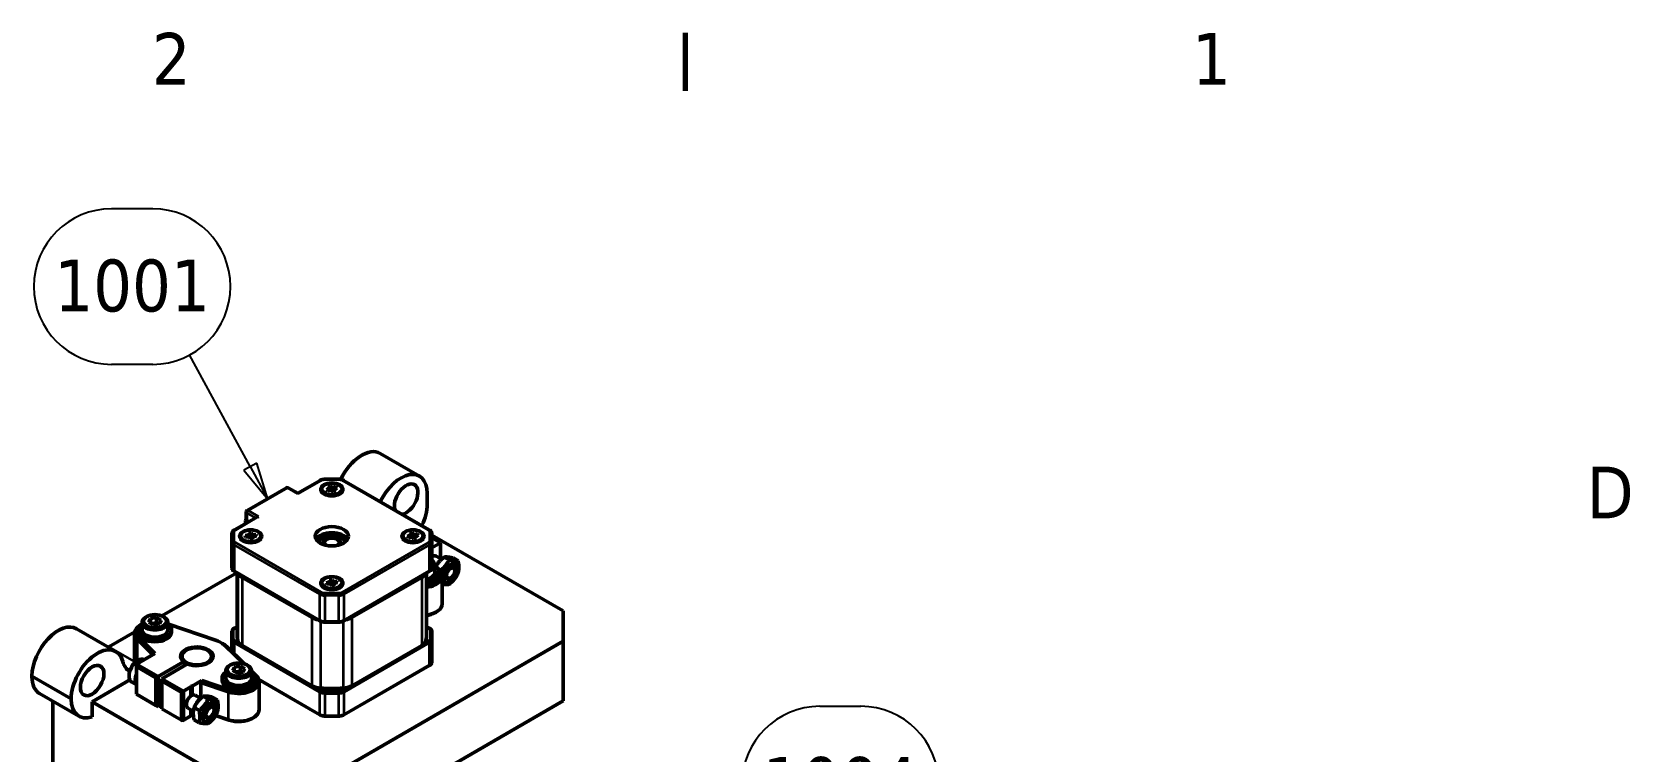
# Model space of a CAD drawing. Header units: millimetres. Extents: x -1205 to 1680, y -1175 to 1188.
# Drawn here: x 1223.4 to 1655.2, y 969.7 to 1163.9 of the extents above; entities that cross this region are included whole.
import ezdxf

# ---------------------------------------------------------------- set-up
doc = ezdxf.new("R2010")
doc.units = ezdxf.units.MM
doc.header["$LTSCALE"] = 4
for name, color, linetype, lineweight in [('Border (ISO)', 7, 'Continuous', 70), ('Symbol (ISO)', 7, 'Continuous', 25), ('Visible (ISO)', 7, 'Continuous', 50), ('Visible Narrow (ISO)', 7, 'Continuous', 35)]:
    doc.layers.add(name, color=color, linetype=linetype, lineweight=lineweight)
doc.styles.add('Note Text (ISO)', font='tahoma.ttf')

# ---------------------------------------------------------------- blocks, each defined once
blk = doc.blocks.new('Borders Default Border')
at = {"layer": 'Border (ISO)'}
blk.add_line((350, 287), (350, 290.9), dxfattribs=at)
at = {"layer": 'Border (ISO)', "char_height": 3.5, "attachment_point": 7, "style": 'Note Text (ISO)'}
for s, insert in [('2', (313.94, 287.4)), ('1', (384.21, 287.4)), ('D', (410.87, 258.13))]:
    blk.add_mtext(s, dxfattribs=dict(at, insert=insert))
blk = doc.blocks.new('Balloon1')
at = {"layer": 'Symbol (ISO)'}
for p, q in [((314.01, 279.03), (311.22, 279.03)), ((320.59, 261.63), (316.5, 269.17)), ((314.01, 268.53), (311.22, 268.53)), ((321.03, 261.86), (320.15, 261.39)), ((320.15, 261.39), (321.78, 259.43)), ((320.59, 261.63), (321.78, 259.43)), ((321.78, 259.43), (321.03, 261.86))]:
    blk.add_line(p, q, dxfattribs=at)
at = {"layer": 'Symbol (ISO)', "flags": 128}
blk.add_lwpolyline([(320.15, 261.39), (321.78, 259.43)], dxfattribs=at)
at = {"layer": 'Symbol (ISO)'}
for centre, start, end in [((311.22, 273.78), 90, 270), ((314.01, 273.78), 270, 90)]:
    blk.add_arc(centre, 5.25, start, end, dxfattribs=at)
blk.add_solid([(320.15, 261.39), (321.78, 259.43), (321.03, 261.86), (320.15, 261.39)], dxfattribs=at)
at = {"layer": 'Symbol (ISO)', "insert": (312.61, 273.82), "char_height": 3.5, "attachment_point": 5, "style": 'Note Text (ISO)'}
blk.add_mtext('1001', dxfattribs=at)
blk = doc.blocks.new('Balloon17')
at = {"layer": 'Symbol (ISO)'}
for p, q in [((359.07, 245.45), (361.85, 245.45)), ((331.12, 229.3), (354.19, 238.3)), ((359.07, 234.95), (361.85, 234.95)), ((330.94, 229.77), (328.79, 228.39)), ((331.12, 229.3), (328.79, 228.39)), ((331.3, 228.84), (330.94, 229.77)), ((328.79, 228.39), (331.3, 228.84))]:
    blk.add_line(p, q, dxfattribs=at)
at = {"layer": 'Symbol (ISO)', "flags": 128}
blk.add_lwpolyline([(330.94, 229.77), (328.79, 228.39)], dxfattribs=at)
at = {"layer": 'Symbol (ISO)'}
for centre, start, end in [((359.07, 240.2), 90, 270), ((361.85, 240.2), 270, 90)]:
    blk.add_arc(centre, 5.25, start, end, dxfattribs=at)
blk.add_solid([(330.94, 229.77), (328.79, 228.39), (331.3, 228.84), (330.94, 229.77)], dxfattribs=at)
at = {"layer": 'Symbol (ISO)', "insert": (360.46, 240.24), "char_height": 3.5, "attachment_point": 5, "style": 'Note Text (ISO)'}
blk.add_mtext('1004', dxfattribs=at)

msp = doc.modelspace()

# ---------------------------------------------------------------- linework, layer by layer
at = {"layer": 'Visible (ISO)'}
for p, q in [((1317.49, 1050.083), (1328.097, 1043.959)), ((1281.551, 1034.671), (1292.157, 1040.795)), ((1295.236, 1039.306), (1292.657, 1040.795)), ((1301.259, 1042.784), (1295.236, 1039.306)), ((1306.287, 1043.104), (1302.569, 1043.104)), ((1303.33, 1041.112), (1303.961, 1041.335)), ((1303.804, 1040.664), (1303.33, 1041.112)), ((1303.961, 1041.335), (1304.436, 1040.886)), ((1303.961, 1041.335), (1304.265, 1040.093)), ((1304.738, 1040.844), (1305.515, 1041.118)), ((1305.901, 1040.754), (1305.124, 1040.48)), ((1305.515, 1041.118), (1305.254, 1040.525)), ((1305.515, 1041.118), (1305.901, 1040.754)), ((1330.75, 1029.416), (1307.597, 1042.784)), ((1295.236, 1039.306), (1295.236, 1039.137)), ((1301.678, 1040.158), (1301.678, 1040.484)), ((1302.955, 1040.215), (1303.731, 1040.489)), ((1303.341, 1039.85), (1302.955, 1040.215)), ((1304.117, 1040.124), (1303.341, 1039.85)), ((1304.895, 1039.634), (1304.42, 1040.082)), ((1305.036, 1040.031), (1304.871, 1039.656)), ((1305.526, 1039.857), (1304.895, 1039.634)), ((1305.051, 1040.305), (1305.526, 1039.857)), ((1307.178, 1040.158), (1307.178, 1040.484)), ((1330.168, 1036.28), (1330.168, 1039.381)), ((1284.129, 1032.894), (1278.106, 1029.416)), ((1281.301, 1034.238), (1281.301, 1032.197)), ((1277.416, 1026.225), (1277.416, 1028.371)), ((1279.758, 1027.502), (1279.758, 1027.829)), ((1280.967, 1027.894), (1281.864, 1027.982)), ((1280.967, 1027.894), (1281.228, 1027.486)), ((1281.091, 1027.473), (1280.967, 1027.894)), ((1281.093, 1031.141), (1281.093, 1031.789)), ((1281.447, 1031.993), (1282.008, 1031.669)), ((1281.891, 1028.646), (1282.621, 1028.718)), ((1282.044, 1028.129), (1281.891, 1028.646)), ((1282.621, 1028.718), (1282.773, 1028.2)), ((1282.621, 1028.718), (1282.753, 1026.974)), ((1283.027, 1028.096), (1283.924, 1028.184)), ((1284.048, 1027.763), (1283.151, 1027.675)), ((1283.924, 1028.184), (1283.663, 1027.725)), ((1283.924, 1028.184), (1284.048, 1027.763)), ((1285.258, 1027.502), (1285.258, 1027.829)), ((1323.598, 1027.502), (1323.598, 1027.829)), ((1324.82, 1027.697), (1325.662, 1027.897)), ((1325.436, 1028.549), (1326.121, 1028.711)), ((1325.782, 1028.063), (1325.436, 1028.549)), ((1326.121, 1028.711), (1326.466, 1028.225)), ((1326.121, 1028.711), (1326.382, 1027.219)), ((1326.754, 1028.156), (1327.595, 1028.355)), ((1327.876, 1027.96), (1327.035, 1027.76)), ((1327.595, 1028.355), (1327.334, 1027.831)), ((1327.595, 1028.355), (1327.876, 1027.96)), ((1329.098, 1027.502), (1329.098, 1027.829)), ((1331.439, 1028.371), (1331.439, 1026.225)), ((1331.439, 1028.033), (1366.938, 1007.538)), ((1277.416, 1019.08), (1277.416, 1026.225)), ((1281.988, 1027.561), (1281.091, 1027.473)), ((1282.394, 1026.939), (1282.242, 1027.457)), ((1283.124, 1027.011), (1282.394, 1026.939)), ((1282.971, 1027.528), (1283.124, 1027.011)), ((1301.928, 1025.546), (1301.928, 1025.665)), ((1303.014, 1026.89), (1302.66, 1026.685)), ((1305.842, 1026.89), (1306.196, 1026.685)), ((1306.928, 1025.546), (1306.928, 1025.665)), ((1325.101, 1027.302), (1324.82, 1027.697)), ((1325.943, 1027.502), (1325.101, 1027.302)), ((1326.576, 1026.946), (1326.23, 1027.432)), ((1327.26, 1027.109), (1326.576, 1026.946)), ((1326.915, 1027.594), (1327.26, 1027.109)), ((1333.774, 1025.95), (1331.439, 1027.298)), ((1331.439, 1026.225), (1331.439, 1019.08)), ((1333.774, 1025.95), (1331.439, 1024.602)), ((1333.774, 1021.646), (1333.774, 1025.95)), ((1332.254, 1019.948), (1332.254, 1017.989)), ((1332.254, 1019.838), (1333.496, 1018.618)), ((1333.151, 1018.828), (1332.254, 1019.709)), ((1332.582, 1022.334), (1334.043, 1021.49)), ((1334.735, 1022.081), (1336.066, 1021.313)), ((1337.21, 1021.86), (1338.541, 1021.092)), ((1278.726, 1017.846), (1258.52, 1006.18)), ((1301.155, 1004.897), (1278.002, 1018.264)), ((1278.828, 1017.787), (1278.828, 1001.374)), ((1280.156, 1016.612), (1299.001, 1005.732)), ((1301.678, 1014.846), (1301.678, 1015.173)), ((1302.883, 1015.155), (1303.762, 1015.291)), ((1302.883, 1015.155), (1303.144, 1014.753)), ((1303.075, 1014.742), (1302.883, 1015.155)), ((1303.954, 1014.878), (1303.075, 1014.742)), ((1303.682, 1015.954), (1304.397, 1016.065)), ((1303.918, 1015.447), (1303.682, 1015.954)), ((1304.459, 1014.281), (1304.223, 1014.788)), ((1304.397, 1016.065), (1304.633, 1015.557)), ((1304.397, 1016.065), (1304.605, 1014.304)), ((1304.902, 1015.467), (1305.781, 1015.603)), ((1304.938, 1014.899), (1305.174, 1014.392)), ((1305.973, 1015.191), (1305.094, 1015.055)), ((1305.781, 1015.603), (1305.52, 1015.121)), ((1305.781, 1015.603), (1305.973, 1015.191)), ((1307.178, 1014.846), (1307.178, 1015.173)), ((1330.854, 1018.264), (1307.701, 1004.897)), ((1309.855, 1005.732), (1328.7, 1016.612)), ((1330.028, 1017.787), (1330.028, 1001.374)), ((1333.254, 1017.336), (1333.254, 1017.989)), ((1334.254, 1009.497), (1334.254, 1017.009)), ((1336.532, 1016.462), (1336.421, 1016.397)), ((1337.643, 1018.385), (1337.643, 1018.513)), ((1305.174, 1014.392), (1304.459, 1014.281)), ((1332.36, 1007.089), (1332.643, 1007.252)), ((1366.938, 1007.538), (1366.938, 999.373)), ((1235.466, 1002.726), (1246.073, 996.602)), ((1251.184, 1001.945), (1244.159, 997.889)), ((1252.129, 1001.822), (1252.129, 1002.475)), ((1253.129, 1004.435), (1253.129, 1002.475)), ((1254.437, 1006.027), (1254.154, 1005.864)), ((1254.956, 1004.503), (1255.404, 1005.469)), ((1256.181, 1003.796), (1254.956, 1004.503)), ((1255.404, 1005.469), (1257.077, 1005.728)), ((1255.404, 1004.244), (1255.404, 1005.469)), ((1257.854, 1004.055), (1256.181, 1003.796)), ((1257.077, 1004.421), (1257.077, 1005.728)), ((1257.077, 1005.728), (1258.302, 1005.02)), ((1258.302, 1005.02), (1257.854, 1004.055)), ((1258.821, 1006.027), (1259.104, 1005.864)), ((1260.129, 1004.435), (1260.129, 1002.475)), ((1272.99, 999.686), (1260.27, 1004.002)), ((1261.129, 1001.822), (1261.129, 1002.475)), ((1277.416, 1002.039), (1277.416, 999.893)), ((1277.666, 1000.097), (1277.666, 1002.243)), ((1278.179, 1002.957), (1278.002, 1002.855)), ((1278.179, 1002.957), (1278.828, 1003.332)), ((1301.332, 1004.795), (1301.155, 1004.897)), ((1306.287, 1004.558), (1302.569, 1004.558)), ((1302.569, 1004.499), (1306.287, 1004.499)), ((1307.524, 1004.795), (1307.701, 1004.897)), ((1330.028, 1003.332), (1330.677, 1002.957)), ((1330.677, 1002.957), (1330.854, 1002.855)), ((1331.189, 1002.243), (1331.189, 1000.097)), ((1331.439, 999.893), (1331.439, 1002.039)), ((1251.129, 993.984), (1251.129, 1001.496)), ((1256.066, 995.782), (1251.887, 999.887)), ((1252.232, 1000.33), (1256.568, 996.071)), ((1274.843, 998.736), (1273.911, 999.274)), ((1275.126, 998.573), (1274.843, 998.736)), ((1280.515, 993.333), (1275.556, 998.204)), ((1275.901, 997.994), (1280.698, 993.282)), ((1277.416, 996.506), (1277.416, 999.893)), ((1278.002, 999.076), (1301.155, 985.709)), ((1280.156, 998.241), (1278.179, 999.382)), ((1299.001, 987.361), (1280.156, 998.241)), ((1366.938, 999.373), (1296.227, 958.548)), ((1307.701, 985.709), (1330.854, 999.076)), ((1328.7, 998.241), (1309.855, 987.361)), ((1330.677, 999.382), (1328.7, 998.241)), ((1331.439, 999.893), (1331.439, 993.81)), ((1366.938, 999.373), (1366.938, 983.247)), ((1251.609, 993.208), (1256.568, 996.071)), ((1251.609, 993.208), (1257.46, 989.83)), ((1251.609, 992.555), (1251.609, 993.208)), ((1251.821, 994.066), (1252.104, 994.229)), ((1264.361, 993.815), (1257.46, 989.83)), ((1265.387, 993.223), (1258.485, 989.238)), ((1263.943, 994.964), (1263.943, 995.29)), ((1264.649, 992.796), (1264.649, 993.654)), ((1271.943, 994.964), (1271.943, 995.29)), ((1223.395, 989.983), (1223.395, 989.818)), ((1249.835, 988.918), (1239.658, 983.043)), ((1249.629, 990.269), (1249.629, 989.942)), ((1256.894, 989.503), (1251.609, 992.555)), ((1251.609, 992.555), (1251.609, 985.043)), ((1257.46, 989.83), (1256.894, 989.503)), ((1256.894, 981.992), (1256.894, 989.503)), ((1257.46, 989.83), (1257.46, 981.665)), ((1258.485, 989.238), (1264.336, 985.86)), ((1258.485, 989.238), (1258.485, 988.585)), ((1274.756, 988.758), (1274.756, 989.412)), ((1275.756, 991.371), (1275.756, 989.412)), ((1277.064, 992.963), (1276.782, 992.8)), ((1277.583, 991.439), (1278.032, 992.405)), ((1278.808, 990.732), (1277.583, 991.439)), ((1278.032, 992.405), (1279.705, 992.664)), ((1278.032, 991.18), (1278.032, 992.405)), ((1280.481, 990.991), (1278.808, 990.732)), ((1279.705, 991.357), (1279.705, 992.664)), ((1279.705, 992.664), (1280.929, 991.957)), ((1280.929, 991.957), (1280.481, 990.991)), ((1281.448, 992.963), (1281.731, 992.8)), ((1282.756, 991.371), (1282.756, 989.412)), ((1282.756, 991.26), (1283.998, 990.041)), ((1283.653, 990.25), (1282.756, 991.131)), ((1283.756, 988.758), (1283.756, 989.412)), ((1301.217, 979.489), (1284.65, 989.054)), ((1330.792, 992.856), (1307.639, 979.489)), ((1236.073, 979.117), (1225.466, 985.24)), ((1250.354, 988.34), (1251.609, 987.615)), ((1251.609, 985.043), (1256.894, 981.992)), ((1263.771, 985.533), (1258.485, 988.585)), ((1258.485, 988.585), (1258.485, 981.073)), ((1264.336, 985.86), (1263.771, 985.533)), ((1263.771, 978.021), (1263.771, 985.533)), ((1264.336, 985.86), (1266.365, 987.031)), ((1264.336, 985.86), (1264.336, 978.021)), ((1266.246, 987.289), (1266.365, 987.031)), ((1266.692, 987.22), (1266.246, 987.289)), ((1266.365, 984.571), (1266.365, 987.031)), ((1266.692, 987.22), (1269.296, 988.723)), ((1266.692, 987.22), (1266.692, 984.759)), ((1267.529, 984.775), (1268.99, 983.931)), ((1269.003, 988.228), (1269.296, 988.723)), ((1276.47, 985.694), (1269.003, 988.228)), ((1269.003, 983.944), (1269.003, 988.228)), ((1269.296, 988.723), (1276.672, 986.22)), ((1284.756, 980.92), (1284.756, 988.432)), ((1299.178, 987.259), (1299.001, 987.361)), ((1301.332, 986.015), (1299.178, 987.259)), ((1306.287, 985.719), (1302.569, 985.719)), ((1302.569, 985.371), (1306.287, 985.371)), ((1309.678, 987.259), (1307.524, 986.015)), ((1309.855, 987.361), (1309.678, 987.259)), ((1229.052, 983.17), (1229.052, 827.909)), ((1234.002, 983.694), (1234.002, 983.859)), ((1239.658, 983.043), (1282.085, 958.548)), ((1239.658, 983.043), (1239.658, 978.96)), ((1257.46, 981.665), (1256.894, 981.992)), ((1258.485, 982.257), (1257.46, 981.665)), ((1258.485, 981.073), (1263.771, 978.021)), ((1265.529, 981.311), (1267.012, 980.455)), ((1266.365, 979.193), (1266.365, 980.828)), ((1266.692, 980.639), (1266.692, 979.381)), ((1267.207, 981.444), (1268.537, 980.675)), ((1269.682, 984.522), (1271.012, 983.754)), ((1272.156, 984.301), (1273.487, 983.533)), ((1272.589, 980.826), (1272.589, 980.955)), ((1296.227, 942.422), (1366.938, 983.247)), ((1263.771, 978.021), (1264.054, 977.858)), ((1263.771, 978.021), (1264.336, 978.021)), ((1264.054, 977.858), (1264.336, 978.021)), ((1264.336, 978.021), (1266.365, 979.193)), ((1266.692, 979.381), (1266.365, 979.193)), ((1266.692, 979.381), (1266.997, 979.557)), ((1267.207, 978.144), (1268.537, 977.375)), ((1271.478, 978.903), (1271.367, 978.839)), ((1276.672, 978.055), (1272.991, 979.304)), ((1273.021, 979.353), (1276.47, 978.182)), ((1282.863, 978.511), (1283.146, 978.675)), ((1306.287, 979.161), (1302.569, 979.161))]:
    msp.add_line(p, q, dxfattribs=at)
for centre, radius, start, end in [((1292.407, 1040.362), 0.5, 60, 120), ((1281.801, 1034.238), 0.5, 120, 180), ((1304.428, 1026.246), 1.65, 61.22275, 118.77725), ((1300.716, 1025.359), 1.65, 91.69605, 109.25208), ((1300.716, 1025.359), 1.815, 63.04102, 65.48335), ((1308.14, 1025.359), 1.815, 114.51665, 116.95898), ((1308.14, 1025.359), 1.65, 70.74792, 88.30395)]:
    msp.add_arc(centre, radius, start, end, dxfattribs=at)
for centre, major_axis, ratio, start_param, end_param in [((1312.49, 1041.422), (5, 8.66), 0.5773503, 0, 1.7127406), ((1304.428, 1040.484), (-0.697, 0), 0.5773503, 4.2503622, 4.7011562), ((1323.097, 1035.299), (5, 8.66), 0.5773503, 5.4977871, 7.9811004), ((1324.511, 1037.748), (2.25, 3.897), 0.5773503, 3.5684645, 8.9979061), ((1304.428, 1040.158), (-2.75, 0), 0.5773503, 0, 0.740918), ((1304.428, 1040.484), (-0.697, 0), 0.5773503, 5.8211585, 6.2719525), ((1304.428, 1040.484), (0.697, 0), 0.5773503, 4.2503622, 4.7011562), ((1304.428, 1040.484), (0.697, 0), 0.5773503, 5.8211585, 6.2719525), ((1304.428, 1040.158), (2.75, 0), 0.5773503, 5.5422673, 6.2831853), ((1281.447, 1031.993), (0.25, 0.433), 0.5773503, 1.2124767, 2.3561945), ((1281.801, 1032.197), (-0.5, 0), 0.5773503, 0, 0.7853982), ((1284.629, 1032.605), (-0.707, 0), 0.5773503, 4.712389, 5.4977871), ((1323.097, 1032.198), (-5, -8.66), 0.5773503, 1.7130552, 2.3561945), ((1282.508, 1027.829), (-0.697, 0), 0.5773503, 5.4409074, 5.8917012), ((1282.508, 1027.829), (-0.697, 0), 0.5773503, 3.8701111, 4.3209049), ((1304.428, 1026.073), (4.5, 0), 0.5773503, 0.3196873, 2.8219054), ((1304.428, 1024.192), (6.35, 0), 0.5773503, 1.631087, 2.3008982), ((1304.428, 1024.192), (6.35, 0), 0.5773503, 0.8406944, 1.5105056), ((1326.348, 1027.829), (-0.697, 0), 0.5773503, 5.6619339, 6.1127278), ((1326.348, 1027.829), (-0.697, 0), 0.5773503, 4.0911376, 4.5419314), ((1326.348, 1027.829), (0.697, 0), 0.5773503, 5.6619339, 6.1127278), ((1282.508, 1027.502), (-2.75, 0), 0.5773503, 0, 0.740918), ((1282.508, 1027.829), (0.697, 0), 0.5773503, 3.8701111, 4.3209049), ((1282.508, 1027.829), (0.697, 0), 0.5773503, 5.4409074, 5.8917012), ((1282.508, 1027.502), (2.75, 0), 0.5773503, 5.5422673, 6.2831853), ((1304.428, 1025.257), (4.15, 0), 0.5773503, 0.4391685, 2.7024242), ((1304.428, 1025.665), (-2.5, 0), 0.5773503, 5.4977871, 6.3681403), ((1304.428, 1026.073), (2, 0), 0.5773503, 5.4660275, 10.2419358), ((1304.428, 1025.665), (2.5, 0), 0.5773503, 6.1982303, 7.0685835), ((1326.348, 1027.502), (-2.75, 0), 0.5773503, 0, 0.740918), ((1326.348, 1027.829), (0.697, 0), 0.5773503, 4.0911376, 4.5419314), ((1326.348, 1027.502), (2.75, 0), 0.5773503, 5.5422673, 6.2831853), ((1328.754, 1017.989), (4.5, 0), 0.5773503, 4.999431, 6.9628591), ((1328.754, 1019.948), (3.5, 0), 0.5773503, 5.4599613, 6.9793822), ((1331.582, 1020.602), (1, 1.732), 0.5773503, 0, 0.8866334), ((1328.754, 1020.275), (3.1, 0), 0.5773503, 5.7601187, 6.8062519), ((1279.416, 1019.08), (-2, 0), 0.5773503, 0, 0.7853982), ((1282.985, 1018.245), (-4, 0), 0.5773503, 0.2800377, 0.7853982), ((1304.428, 1014.846), (-2.75, 0), 0.5773503, 0, 0.740918), ((1304.428, 1015.173), (-0.697, 0), 0.5773503, 5.5342551, 5.985049), ((1304.428, 1015.173), (0.697, 0), 0.5773503, 3.9634587, 4.4142527), ((1304.428, 1015.173), (-0.697, 0), 0.5773503, 3.9634587, 4.4142527), ((1304.428, 1015.173), (0.697, 0), 0.5773503, 5.5342551, 5.985049), ((1304.428, 1014.846), (2.75, 0), 0.5773503, 5.5422673, 6.2831853), ((1325.871, 1018.245), (4, 0), 0.5773503, 5.4977871, 6.0031477), ((1328.754, 1017.336), (5.1, 0), 0.5773503, 4.9648716, 6.814535), ((1328.754, 1017.009), (5.5, 0), 0.5773503, 4.946153, 6.814535), ((1328.754, 1017.989), (3.5, 0), 0.5773503, 5.0849553, 6.2831853), ((1328.754, 1017.336), (4.5, 0), 0.5773503, 4.999431, 6.2831853), ((1329.439, 1019.08), (2, 0), 0.5773503, 5.4977871, 6.2831853), ((1328.754, 1009.497), (5.5, 0), 0.5773503, 4.946153, 6.2831853), ((1328.754, 1009.171), (-5.1, 0), 0.5773503, 1.823279, 2.3561945), ((1230.466, 994.066), (5, 8.66), 0.5773503, 0, 2.3561945), ((1256.629, 1001.496), (-5.5, 0), 0.5773503, 5.5217449, 6.814535), ((1256.629, 1001.822), (-5.1, 0), 0.5773503, 5.6270579, 6.814535), ((1256.629, 1002.475), (4.5, 0), 0.5773503, 2.4619188, 6.9628591), ((1256.629, 1001.822), (4.5, 0), 0.5773503, 3.1415927, 6.2831853), ((1256.629, 1004.435), (3.5, 0), 0.5773503, 2.3561945, 7.0685835), ((1256.629, 1002.475), (3.5, 0), 0.5773503, 3.1415927, 6.2831853), ((1279.416, 1002.039), (-2, 0), 0.5773503, 5.4977871, 6.2831853), ((1279.416, 1002.243), (-1.75, 0), 0.5773503, 5.4977871, 6.2831853), ((1301.829, 1007.365), (4, 0), 0.5773503, 3.9269908, 4.4323513), ((1302.569, 1005.713), (-2, 0), 0.5773503, 0.7853982, 1.5707963), ((1302.569, 1005.509), (1.75, 0), 0.5773503, 3.9269908, 4.7123889), ((1306.287, 1005.713), (-2, 0), 0.5773503, 1.5707964, 2.3561945), ((1306.287, 1005.509), (1.75, 0), 0.5773503, 4.712389, 5.4977871), ((1307.026, 1007.365), (4, 0), 0.5773503, 4.9924266, 5.4977871), ((1329.439, 1002.243), (1.75, 0), 0.5773503, 0, 0.7853982), ((1329.439, 1002.039), (2, 0), 0.5773503, 0, 0.7853982), ((1241.073, 987.942), (5, 8.66), 0.5773503, 5.7504674, 8.6393798), ((1244.159, 1006.054), (-5, -8.66), 0.5773503, 0.7628643, 0.7853982), ((1267.943, 995.29), (-4.4, 0), 0.5773503, 0.9509257, 6.9030559), ((1270.659, 997.396), (-4.6, 0), 0.5773503, 3.9269908, 4.1810393), ((1271.591, 996.858), (-4.6, 0), 0.5773503, 3.6729424, 3.9269908), ((1271.591, 996.532), (5, 0), 0.5773503, 0.5313497, 0.7853982), ((1279.416, 999.893), (-2, 0), 0.5773503, 0, 0.7853982), ((1279.416, 1000.097), (-1.75, 0), 0.5773503, 0, 0.7853982), ((1304.428, 1001.374), (-25.6, 0), 0.5773503, 0, 0.1205931), ((1282.985, 999.874), (-4, 0), 0.5773503, 0.1205931, 0.7853982), ((1325.871, 999.874), (4, 0), 0.5773503, 5.4977871, 6.1625922), ((1304.428, 1001.374), (25.6, 0), 0.5773503, 6.1625922, 6.2831853), ((1329.439, 1000.097), (1.75, 0), 0.5773503, 5.4977871, 6.2831853), ((1329.439, 999.893), (2, 0), 0.5773503, 5.4977871, 6.2831853), ((1254.766, 999.93), (-5, -8.66), 0.5773503, 5.7504674, 6.2851222), ((1252.104, 991.371), (1.75, 3.031), 0.5773503, 0.05193, 3.1415927), ((1251.821, 991.534), (1.55, 2.685), 0.5773503, 0.7853982, 2.3561945), ((1256.629, 993.984), (-5.5, 0), 0.5773503, 0, 0.1277421), ((1267.943, 994.964), (-4, 0), 0.5773503, 0, 0.6031408), ((1267.943, 994.964), (4, 0), 0.5773503, 5.5466147, 6.2831853), ((1230.466, 993.901), (-5, -8.66), 0.5773503, 5.4977871, 6.2831853), ((1253.801, 990.391), (-1.75, -3.031), 0.5773503, 5.0150212, 5.9805531), ((1279.256, 989.412), (4.5, 0), 0.5773503, 2.4619188, 6.9628591), ((1279.256, 991.371), (3.5, 0), 0.5773503, 2.3561945, 7.0685835), ((1279.256, 989.412), (3.5, 0), 0.5773503, 3.1415927, 6.2831853), ((1279.256, 988.432), (5.5, 0), 0.5773503, 4.1810393, 6.814535), ((1279.256, 988.758), (5.1, 0), 0.5773503, 4.1810393, 6.814535), ((1259.652, 987.013), (-1, -1.732), 0.5773503, 4.897193, 6.0983813), ((1266.529, 983.043), (-1, -1.732), 0.5773503, 4.042719, 6.2831853), ((1266.246, 983.206), (3.852, -0.721), 0.4107544, 1.53181, 1.6165932), ((1266.529, 983.043), (1, 1.732), 0.5773503, 0, 0.66967), ((1279.256, 988.758), (4.5, 0), 0.5773503, 3.1415927, 6.2831853), ((1301.829, 988.994), (-4, 0), 0.5773503, 0.7853982, 1.4502033), ((1301.829, 988.79), (3.75, 0), 0.5773503, 3.9269908, 4.5917959), ((1302.569, 986.525), (2, 0), 0.5773503, 3.9269908, 4.7123889), ((1302.569, 986.73), (-1.75, 0), 0.5773503, 0.7853982, 1.5707963), ((1304.428, 1001.374), (-25.6, 0), 0.5773503, 1.4502033, 1.6913894), ((1304.428, 1001.17), (25.35, 0), 0.5773503, 4.5917959, 4.832982), ((1306.287, 986.73), (-1.75, 0), 0.5773503, 1.5707964, 2.3561945), ((1306.287, 986.525), (2, 0), 0.5773503, 4.712389, 5.4977871), ((1307.026, 988.79), (3.75, 0), 0.5773503, 4.832982, 5.4977871), ((1307.026, 988.994), (-4, 0), 0.5773503, 1.6913894, 2.3561945), ((1241.073, 987.777), (-5, -8.66), 0.5773503, 5.4977871, 6.8672255), ((1279.256, 980.92), (5.5, 0), 0.5773503, 4.1810393, 6.2831853), ((1279.256, 980.593), (-5.1, 0), 0.5773503, 1.0394466, 2.3561945)]:
    msp.add_ellipse(centre, major_axis=major_axis, ratio=ratio, start_param=start_param, end_param=end_param, dxfattribs=at)
for centre, major_axis in [((1304.428, 1040.362), (3, 0)), ((1304.428, 1040.484), (-2.75, 0)), ((1282.508, 1027.706), (3, 0)), ((1282.508, 1027.829), (2.75, 0)), ((1304.428, 1027.706), (4.5, 0)), ((1326.348, 1027.706), (3, 0)), ((1326.348, 1027.829), (2.75, 0)), ((1336.532, 1017.744), (-1.45, -2.511)), ((1336.532, 1017.744), (-1, -1.732)), ((1336.532, 1017.744), (-0.785, -1.36)), ((1304.428, 1015.05), (3, 0)), ((1304.428, 1015.173), (2.75, 0)), ((1256.629, 1004.762), (-3.1, 0)), ((1267.943, 995.29), (-4, 0)), ((1239.658, 988.758), (2.25, 3.897)), ((1279.256, 991.698), (-3.1, 0)), ((1271.478, 980.185), (-1.45, -2.511)), ((1271.478, 980.185), (-1, -1.732)), ((1271.478, 980.185), (-0.785, -1.36))]:
    msp.add_ellipse(centre, major_axis=major_axis, ratio=0.5773503, dxfattribs=at)
for points, knots in [([(1302.569, 1043.104), (1302.476, 1043.104), (1302.382, 1043.1), (1302.196, 1043.083), (1302.104, 1043.07), (1301.923, 1043.036), (1301.834, 1043.015), (1301.66, 1042.964), (1301.576, 1042.934), (1301.413, 1042.866), (1301.334, 1042.827), (1301.259, 1042.784)], [0.7853982, 0.7853982, 0.7853982, 0.7853982, 0.94247783, 0.94247783, 1.09955745, 1.09955745, 1.25663708, 1.25663708, 1.4137167, 1.4137167, 1.57079633, 1.57079633, 1.57079633, 1.57079633]), ([(1307.597, 1042.784), (1307.522, 1042.827), (1307.443, 1042.866), (1307.28, 1042.934), (1307.195, 1042.964), (1307.022, 1043.015), (1306.933, 1043.036), (1306.752, 1043.07), (1306.66, 1043.083), (1306.474, 1043.1), (1306.38, 1043.104), (1306.287, 1043.104)], [0, 0, 0, 0, 0.15707962, 0.15707962, 0.31415925, 0.31415925, 0.47123887, 0.47123887, 0.6283185, 0.6283185, 0.78539812, 0.78539812, 0.78539812, 0.78539812]), ([(1278.106, 1029.416), (1278.031, 1029.373), (1277.959, 1029.325), (1277.825, 1029.218), (1277.762, 1029.159), (1277.648, 1029.03), (1277.597, 1028.96), (1277.511, 1028.807), (1277.476, 1028.725), (1277.429, 1028.552), (1277.416, 1028.462), (1277.416, 1028.371)], [1.57079633, 1.57079633, 1.57079633, 1.57079633, 1.72787595, 1.72787595, 1.88495558, 1.88495558, 2.0420352, 2.0420352, 2.19911483, 2.19911483, 2.35619445, 2.35619445, 2.35619445, 2.35619445]), ([(1305.424, 1027.582), (1305.399, 1027.598), (1305.375, 1027.613), (1305.219, 1027.701), (1305.066, 1027.765), (1304.747, 1027.85), (1304.581, 1027.87), (1304.275, 1027.87), (1304.109, 1027.85), (1303.79, 1027.765), (1303.637, 1027.701), (1303.481, 1027.613), (1303.457, 1027.598), (1303.432, 1027.582)], [-0.37206611, -0.37206611, -0.37206611, -0.37206611, -0.36360797, -0.36360797, -0.31768367, -0.31768367, -0.27175936, -0.27175936, -0.22583505, -0.22583505, -0.17991075, -0.17991075, -0.17145261, -0.17145261, -0.17145261, -0.17145261]), ([(1331.439, 1028.371), (1331.439, 1028.462), (1331.427, 1028.552), (1331.379, 1028.725), (1331.345, 1028.807), (1331.259, 1028.96), (1331.208, 1029.03), (1331.094, 1029.159), (1331.031, 1029.218), (1330.897, 1029.325), (1330.825, 1029.373), (1330.75, 1029.416)], [5.49778718, 5.49778718, 5.49778718, 5.49778718, 5.6548668, 5.6548668, 5.81194643, 5.81194643, 5.96902606, 5.96902606, 6.12610568, 6.12610568, 6.28318531, 6.28318531, 6.28318531, 6.28318531]), ([(1301.468, 1027.009), (1301.391, 1027.044), (1301.307, 1027.07), (1301.12, 1027.099), (1300.997, 1027.097), (1300.752, 1027.047), (1300.629, 1026.998), (1300.432, 1026.884), (1300.34, 1026.817), (1300.253, 1026.736)], [-0.39673114, -0.39673114, -0.39673114, -0.39673114, -0.36360797, -0.36360797, -0.31768367, -0.31768367, -0.27175936, -0.27175936, -0.23404298, -0.23404298, -0.23404298, -0.23404298]), ([(1300.541, 1026.397), (1300.562, 1026.422), (1300.584, 1026.447), (1300.703, 1026.57), (1300.808, 1026.652), (1301.012, 1026.77), (1301.127, 1026.815), (1301.271, 1026.842), (1301.299, 1026.846), (1301.327, 1026.849)], [0.21643402, 0.21643402, 0.21643402, 0.21643402, 0.22655022, 0.22655022, 0.26973318, 0.26973318, 0.31291614, 0.31291614, 0.3235898, 0.3235898, 0.3235898, 0.3235898]), ([(1300.61, 1026.331), (1300.618, 1026.34), (1300.626, 1026.348), (1300.722, 1026.447), (1300.818, 1026.521), (1300.95, 1026.598), (1300.992, 1026.619), (1301.035, 1026.636)], [0.201702236, 0.201702236, 0.201702236, 0.201702236, 0.205325543, 0.205325543, 0.244470792, 0.244470792, 0.261400512, 0.261400512, 0.261400512, 0.261400512]), ([(1308.602, 1026.736), (1308.515, 1026.817), (1308.424, 1026.884), (1308.226, 1026.998), (1308.104, 1027.047), (1307.859, 1027.097), (1307.736, 1027.099), (1307.549, 1027.07), (1307.465, 1027.044), (1307.388, 1027.009)], [-0.30947575, -0.30947575, -0.30947575, -0.30947575, -0.27175936, -0.27175936, -0.22583505, -0.22583505, -0.17991075, -0.17991075, -0.14678759, -0.14678759, -0.14678759, -0.14678759]), ([(1308.315, 1026.397), (1308.294, 1026.422), (1308.272, 1026.447), (1308.153, 1026.57), (1308.048, 1026.652), (1307.844, 1026.77), (1307.729, 1026.815), (1307.585, 1026.842), (1307.557, 1026.846), (1307.528, 1026.849)], [-0.32303234, -0.32303234, -0.32303234, -0.32303234, -0.31291614, -0.31291614, -0.26973318, -0.26973318, -0.22655022, -0.22655022, -0.21587656, -0.21587656, -0.21587656, -0.21587656]), ([(1307.946, 1026.575), (1308.038, 1026.521), (1308.134, 1026.447), (1308.23, 1026.348), (1308.238, 1026.34), (1308.246, 1026.331)], [0.244470792, 0.244470792, 0.244470792, 0.244470792, 0.28361604, 0.28361604, 0.287239347, 0.287239347, 0.287239347, 0.287239347]), ([(1331.439, 993.81), (1331.439, 993.731), (1331.429, 993.653), (1331.387, 993.501), (1331.356, 993.428), (1331.279, 993.291), (1331.232, 993.226), (1331.126, 993.106), (1331.066, 993.05), (1330.936, 992.947), (1330.866, 992.899), (1330.792, 992.856)], [0.78539816, 0.78539816, 0.78539816, 0.78539816, 0.9424778, 0.9424778, 1.09955743, 1.09955743, 1.25663706, 1.25663706, 1.41371669, 1.41371669, 1.57079633, 1.57079633, 1.57079633, 1.57079633]), ([(1302.569, 979.161), (1302.471, 979.161), (1302.373, 979.165), (1302.179, 979.183), (1302.083, 979.197), (1301.895, 979.232), (1301.802, 979.254), (1301.624, 979.307), (1301.537, 979.337), (1301.371, 979.407), (1301.292, 979.446), (1301.217, 979.489)], [2.35619449, 2.35619449, 2.35619449, 2.35619449, 2.51327412, 2.51327412, 2.67035376, 2.67035376, 2.82743339, 2.82743339, 2.98451302, 2.98451302, 3.14159265, 3.14159265, 3.14159265, 3.14159265]), ([(1307.639, 979.489), (1307.564, 979.446), (1307.485, 979.407), (1307.319, 979.337), (1307.232, 979.307), (1307.054, 979.254), (1306.961, 979.232), (1306.773, 979.197), (1306.677, 979.183), (1306.483, 979.165), (1306.385, 979.161), (1306.287, 979.161)], [1.57079633, 1.57079633, 1.57079633, 1.57079633, 1.72787596, 1.72787596, 1.88495559, 1.88495559, 2.04203522, 2.04203522, 2.19911486, 2.19911486, 2.35619449, 2.35619449, 2.35619449, 2.35619449])]:
    msp.add_open_spline(points, degree=3, knots=knots, dxfattribs=at)
for points, weights in [([(1304.48, 1040.026), (1304.459, 1040.423), (1304.436, 1040.886)], [1.02079238655, 1.01906083764, 1.01316227723]), ([(1304.738, 1040.844), (1304.694, 1040.308), (1304.654, 1039.861)], [1.01316227727, 1.02012462358, 1.02128141308]), ([(1303.775, 1040.003), (1303.754, 1040.235), (1303.731, 1040.489)], [1.01868521886, 1.01665373826, 1.01316227723]), ([(1303.804, 1040.664), (1303.821, 1040.327), (1303.837, 1040.025)], [1.01316227727, 1.01744347549, 1.01952952822]), ([(1305.051, 1040.305), (1305.033, 1039.971), (1305.016, 1039.677)], [1.01316227727, 1.01785168441, 1.01990737813]), ([(1305.122, 1040.45), (1305.123, 1040.465), (1305.124, 1040.48)], [1.01354306638, 1.01335489352, 1.01316227723]), ([(1281.907, 1027.553), (1281.886, 1027.759), (1281.864, 1027.982)], [1.0180864059, 1.01616385447, 1.01316227986]), ([(1282.044, 1028.129), (1282.049, 1027.811), (1282.054, 1027.524)], [1.01316227984, 1.01717677052, 1.01926110079]), ([(1282.794, 1026.978), (1282.784, 1027.521), (1282.773, 1028.2)], [1.02150369832, 1.02177384625, 1.01316227986]), ([(1283.027, 1028.096), (1282.967, 1027.484), (1282.915, 1026.99)], [1.01316227985, 1.02128630007, 1.02150581879]), ([(1325.706, 1027.445), (1325.684, 1027.662), (1325.662, 1027.897)], [1.01834532599, 1.01636994426, 1.01316227979]), ([(1325.782, 1028.063), (1325.793, 1027.751), (1325.804, 1027.469)], [1.01316227981, 1.01711337529, 1.01919478962]), ([(1326.511, 1027.037), (1326.49, 1027.566), (1326.466, 1028.225)], [1.02151184999, 1.02153520925, 1.01316227978]), ([(1326.754, 1028.156), (1326.693, 1027.49), (1326.641, 1026.962)], [1.01316227981, 1.02188900632, 1.02149488457]), ([(1282.971, 1027.528), (1282.966, 1027.247), (1282.962, 1026.995)], [1.01316227984, 1.01714110055, 1.0192239086]), ([(1326.915, 1027.594), (1326.902, 1027.291), (1326.891, 1027.021)], [1.01316227981, 1.01743771206, 1.01952390843]), ([(1334.735, 1022.081), (1333.298, 1020.947), (1332.539, 1019.557)], [1, 1.1321580773, 1.03851529342]), ([(1333.738, 1018.352), (1335.27, 1019.597), (1336.066, 1021.313)], [1.01175655266, 1.14858011989, 1]), ([(1337.21, 1021.86), (1335.56, 1022.209), (1334.735, 1022.081)], [1, 1.15470053838, 1]), ([(1336.066, 1021.313), (1337.716, 1020.964), (1338.541, 1021.092)], [1, 1.15470053838, 1]), ([(1338.541, 1021.092), (1338.953, 1019.204), (1338.541, 1017.792)], [1, 1.15470053838, 1]), ([(1303.806, 1014.855), (1303.785, 1015.064), (1303.762, 1015.291)], [1.01816867192, 1.01622846329, 1.01316227808]), ([(1303.918, 1015.447), (1303.925, 1015.147), (1303.932, 1014.875)], [1.01316227807, 1.01694767078, 1.01901691655]), ([(1304.664, 1014.313), (1304.65, 1014.864), (1304.633, 1015.557)], [1.02148759783, 1.02196247851, 1.01316227807]), ([(1304.902, 1015.467), (1304.842, 1014.838), (1304.789, 1014.332)], [1.01316227808, 1.02147454519, 1.02151174434]), ([(1304.938, 1014.899), (1304.93, 1014.611), (1304.923, 1014.353)], [1.01316227807, 1.01723373085, 1.01931985963]), ([(1336.066, 1014.713), (1335.385, 1014.608), (1334.254, 1014.805)], [1, 1.12440438197, 1.04872606978]), ([(1338.541, 1017.792), (1337.716, 1016.014), (1336.066, 1014.713)], [1, 1.15470053838, 1]), ([(1257.077, 1004.421), (1256.304, 1004.113), (1255.565, 1004.151)], [1, 1.14132159585, 1.02444378706]), ([(1257.597, 1004.015), (1257.355, 1004.168), (1257.077, 1004.421)], [1.07528038948, 1.06469697901, 1]), ([(1279.705, 991.357), (1278.932, 991.049), (1278.193, 991.087)], [1, 1.14132159585, 1.02444378706]), ([(1280.224, 990.951), (1279.982, 991.104), (1279.705, 991.357)], [1.07528038948, 1.06469697901, 1]), ([(1272.156, 984.301), (1270.506, 984.65), (1269.682, 984.522)], [1, 1.15470053838, 1]), ([(1267.207, 981.444), (1266.794, 980.032), (1267.207, 978.144)], [1, 1.15470053838, 1]), ([(1269.682, 984.522), (1268.032, 983.221), (1267.207, 981.444)], [1, 1.15470053838, 1]), ([(1268.537, 980.675), (1270.187, 981.976), (1271.012, 983.754)], [1, 1.15470053838, 1]), ([(1268.537, 977.375), (1268.95, 978.787), (1268.537, 980.675)], [1, 1.15470053838, 1]), ([(1271.012, 983.754), (1272.662, 983.405), (1273.487, 983.533)], [1, 1.15470053838, 1]), ([(1273.487, 980.233), (1272.662, 978.456), (1271.012, 977.154)], [1, 1.15470053838, 1]), ([(1273.487, 983.533), (1273.9, 981.645), (1273.487, 980.233)], [1, 1.15470053838, 1]), ([(1271.012, 977.154), (1270.187, 977.027), (1268.537, 977.375)], [1, 1.15470053838, 1])]:
    msp.add_rational_spline(points, weights, degree=2, dxfattribs=at)
for points in [[(1307.821, 1026.636), (1307.864, 1026.619), (1307.906, 1026.598), (1307.946, 1026.575)], [(1264.649, 993.654), (1264.553, 993.707), (1264.457, 993.761), (1264.361, 993.815)]]:
    msp.add_open_spline(points, degree=3, dxfattribs=at)
at = {"layer": 'Visible Narrow (ISO)'}
for p, q in [((1292.407, 1040.77), (1281.801, 1034.646)), ((1295.236, 1039.137), (1292.407, 1040.77)), ((1301.509, 1042.759), (1295.236, 1039.137)), ((1302.569, 1043.104), (1302.569, 1043.012)), ((1306.287, 1043.012), (1302.569, 1043.012)), ((1306.287, 1043.104), (1306.287, 1043.012)), ((1330.5, 1029.392), (1307.347, 1042.759)), ((1284.629, 1033.013), (1278.356, 1029.392)), ((1283.775, 1032.69), (1281.447, 1034.034)), ((1281.447, 1034.034), (1281.447, 1031.993)), ((1281.801, 1034.646), (1284.629, 1033.013)), ((1277.916, 1028.779), (1277.916, 1026.633)), ((1281.654, 1031.465), (1281.093, 1031.789)), ((1330.939, 1026.633), (1330.939, 1028.779)), ((1301.155, 1012.041), (1278.002, 1025.408)), ((1278.002, 1025.408), (1278.002, 1018.264)), ((1278.356, 1026.021), (1301.509, 1012.653)), ((1307.347, 1012.653), (1330.5, 1026.021)), ((1330.854, 1025.408), (1307.701, 1012.041)), ((1330.854, 1018.264), (1330.854, 1025.408)), ((1279.014, 1017.68), (1279.014, 999.596)), ((1280.333, 1016.918), (1280.156, 1016.612)), ((1280.156, 1016.612), (1280.156, 998.241)), ((1328.523, 1016.918), (1328.7, 1016.612)), ((1328.7, 1016.612), (1328.7, 998.241)), ((1329.842, 1017.68), (1329.842, 999.596)), ((1333.496, 1018.618), (1333.151, 1018.828)), ((1301.155, 1004.897), (1301.155, 1012.041)), ((1302.569, 1012.4), (1306.287, 1012.4)), ((1302.569, 1012.4), (1302.569, 1011.703)), ((1306.287, 1011.703), (1302.569, 1011.703)), ((1302.569, 1011.703), (1302.569, 1004.558)), ((1306.287, 1012.4), (1306.287, 1011.703)), ((1306.287, 1004.558), (1306.287, 1011.703)), ((1307.701, 1012.041), (1307.701, 1004.897)), ((1277.666, 1002.243), (1277.416, 1002.039)), ((1299.001, 1005.732), (1299.178, 1006.038)), ((1299.001, 1005.732), (1299.001, 987.361)), ((1301.348, 1004.785), (1301.348, 986.701)), ((1302.569, 1004.499), (1302.569, 1004.558)), ((1306.287, 1004.499), (1306.287, 1004.558)), ((1307.508, 1004.785), (1307.508, 986.701)), ((1309.678, 1006.038), (1309.855, 1005.732)), ((1309.855, 1005.732), (1309.855, 987.361)), ((1331.189, 1002.243), (1331.439, 1002.039)), ((1251.133, 993.862), (1244.159, 997.889)), ((1251.887, 999.887), (1252.232, 1000.33)), ((1251.887, 994.104), (1251.887, 999.887)), ((1275.901, 997.994), (1275.556, 998.204)), ((1277.666, 1000.097), (1277.416, 999.893)), ((1278.179, 999.382), (1278.002, 999.076)), ((1278.002, 999.076), (1278.002, 995.931)), ((1330.677, 999.382), (1330.854, 999.076)), ((1330.854, 992.993), (1330.854, 999.076)), ((1331.189, 1000.097), (1331.439, 999.893)), ((1223.395, 989.983), (1234.002, 983.859)), ((1234.002, 983.694), (1223.395, 989.818)), ((1283.998, 990.041), (1283.653, 990.25)), ((1284.6, 989.184), (1301.155, 979.626)), ((1307.701, 979.626), (1330.854, 992.993)), ((1276.47, 985.694), (1276.672, 986.22)), ((1276.47, 978.182), (1276.47, 985.694)), ((1301.155, 985.709), (1301.332, 986.015)), ((1301.155, 979.626), (1301.155, 985.709)), ((1301.348, 986.701), (1301.378, 986.64)), ((1302.569, 985.719), (1302.569, 985.371)), ((1302.569, 985.371), (1302.569, 979.288)), ((1306.287, 985.719), (1306.287, 985.371)), ((1306.287, 979.288), (1306.287, 985.371)), ((1307.508, 986.701), (1307.478, 986.64)), ((1307.524, 986.015), (1307.701, 985.709)), ((1307.701, 985.709), (1307.701, 979.626)), ((1276.672, 978.055), (1276.47, 978.182)), ((1302.569, 979.288), (1306.287, 979.288)), ((1302.569, 979.161), (1302.569, 979.288)), ((1306.287, 979.161), (1306.287, 979.288))]:
    msp.add_line(p, q, dxfattribs=at)
for centre, major_axis, ratio, start_param, end_param in [((1292.407, 1040.362), (-0.25, 0.433), 0.5773503, 5.4977871, 6.2831853), ((1292.407, 1040.362), (0.25, 0.433), 0.5773503, 0, 0.7853982), ((1301.509, 1042.351), (-0.25, 0.433), 0.5773503, 5.4977871, 6.2831853), ((1302.569, 1042.146), (-1.5, 0), 0.5773503, 4.712389, 5.4977871), ((1306.287, 1042.146), (-1.5, 0), 0.5773503, 3.9269908, 4.7123889), ((1307.347, 1042.351), (0.25, 0.433), 0.5773503, 0, 0.7853982), ((1281.801, 1034.238), (-0.5, 0), 0.5773503, 0, 0.7853982), ((1281.801, 1034.238), (0.25, 0.433), 0.5773503, 0.7853982, 2.3561945), ((1281.801, 1034.238), (-0.25, 0.433), 0.5773503, 5.4977871, 6.2831853), ((1277.916, 1028.371), (-0.5, 0), 0.8164966, 4.712389, 6.2831853), ((1279.416, 1028.779), (-1.5, 0), 0.5773503, 5.4977871, 6.2831853), ((1278.356, 1028.983), (-0.25, 0.433), 0.5773503, 5.4977871, 6.2831853), ((1330.5, 1028.983), (0.25, 0.433), 0.5773503, 0, 0.7853982), ((1329.439, 1028.779), (1.5, 0), 0.5773503, 0, 0.7853982), ((1330.939, 1028.371), (0.5, 0), 0.8164966, 0, 1.5707963), ((1277.916, 1026.225), (-0.5, 0), 0.8164966, 4.712389, 6.2831853), ((1279.416, 1026.225), (-2, 0), 0.5773503, 0, 0.7853982), ((1279.416, 1026.633), (-1.5, 0), 0.5773503, 0, 0.7853982), ((1278.356, 1025.612), (0.25, 0.433), 0.5773503, 0.7853982, 2.3561945), ((1304.428, 1025.257), (-2.8, 0), 0.5773503, 5.7271715, 6.0456773), ((1304.428, 1025.257), (2.8, 0), 0.5773503, 0.237508, 0.5560139), ((1329.439, 1026.633), (1.5, 0), 0.5773503, 5.4977871, 6.2831853), ((1330.5, 1025.612), (0.25, -0.433), 0.5773503, 0.7853982, 2.3561945), ((1329.439, 1026.225), (2, 0), 0.5773503, 5.4977871, 6.2831853), ((1330.939, 1026.225), (0.5, 0), 0.8164966, 0, 1.5707963), ((1301.509, 1012.245), (0.25, 0.433), 0.5773503, 0.7853982, 2.3561945), ((1302.569, 1012.857), (-2, 0), 0.5773503, 0.7853982, 1.5707963), ((1302.569, 1013.266), (1.5, 0), 0.5773503, 3.9269908, 4.7123889), ((1306.287, 1013.266), (1.5, 0), 0.5773503, 4.712389, 5.4977871), ((1306.287, 1012.857), (-2, 0), 0.5773503, 1.5707964, 2.3561945), ((1307.347, 1012.245), (0.25, -0.433), 0.5773503, 0.7853982, 2.3561945), ((1329.439, 993.81), (2, 0), 0.5773503, 5.4977871, 6.2831853), ((1330.642, 993.116), (0.15, -0.26), 0.5773503, 0, 0.7853982), ((1302.569, 980.443), (2, 0), 0.5773503, 3.9269908, 4.712389), ((1301.367, 979.749), (-0.15, -0.26), 0.5773503, 5.4977871, 6.2831853), ((1306.287, 980.443), (2, 0), 0.5773503, 4.712389, 5.4977871), ((1307.489, 979.749), (0.15, -0.26), 0.5773503, 0, 0.7853982)]:
    msp.add_ellipse(centre, major_axis=major_axis, ratio=ratio, start_param=start_param, end_param=end_param, dxfattribs=at)

# ---------------------------------------------------------------- block references
at = {"xscale": 4, "yscale": 4, "zscale": 4}
msp.add_blockref('Borders Default Border', (0, 0), dxfattribs=at)
at = {"layer": 'Symbol (ISO)', "xscale": 4, "yscale": 4, "zscale": 4}
for name in ['Balloon1', 'Balloon17']:
    msp.add_blockref(name, (0, 0), dxfattribs=at)

doc.saveas('drawing.dxf')
